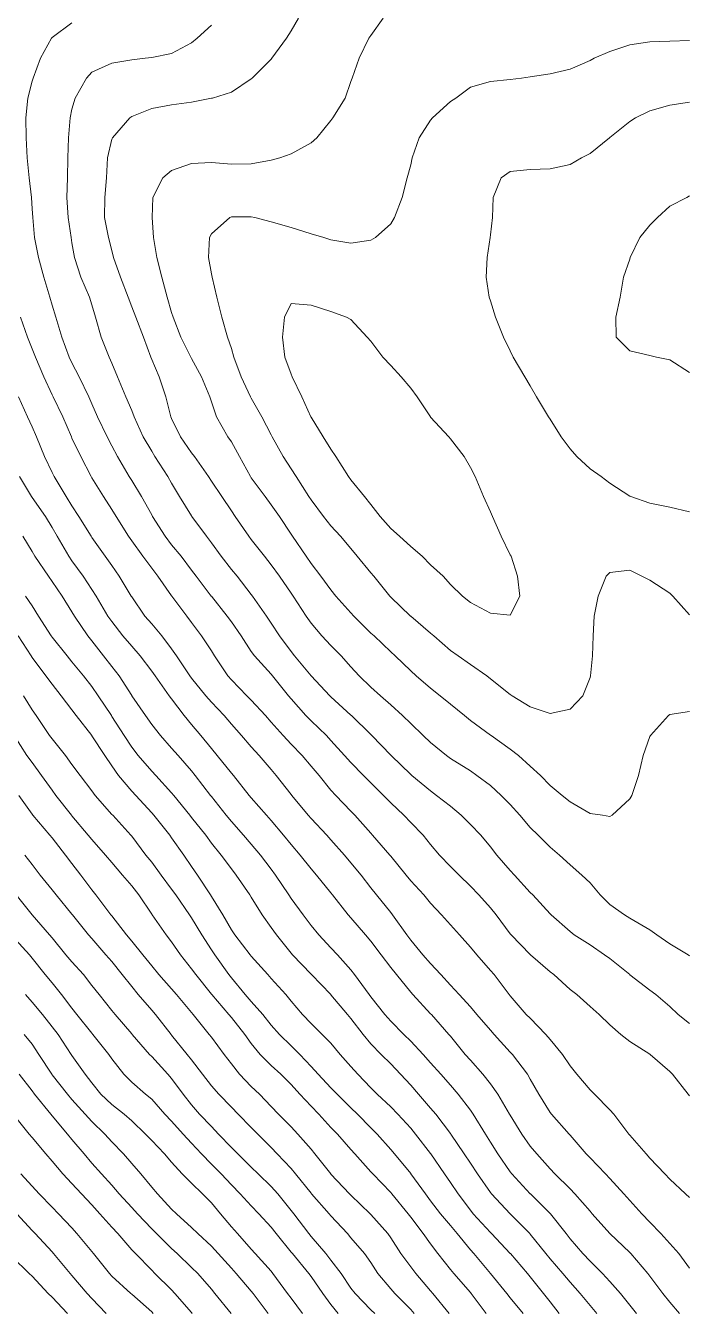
# Model space of a CAD drawing. Header units: centimetres. Extents: x 0 to 642158, y -847 to 649707.
# Drawn here: x 617100.59 to 617117.24, y 620602.75 to 620635.06 of the extents above; entities that cross this region are included whole.
import ezdxf

# ---------------------------------------------------------------- set-up
doc = ezdxf.new("R2010")
doc.units = ezdxf.units.CM
doc.header["$MEASUREMENT"] = 0
doc.layers.add('WAL_topographie 0.5', color=253, linetype='Continuous', lineweight=20)

msp = doc.modelspace()

# ---------------------------------------------------------------- linework, layer by layer
at = {"layer": 'WAL_topographie 0.5'}
for points in [[(617117.25, 620611.726), (617117.21, 620611.75), (617116.75, 620612.027), (617116.43, 620612.25), (617116.25, 620612.378), (617115.75, 620612.664), (617115.616, 620612.75), (617115.25, 620613.008), (617115.007, 620613.25), (617114.75, 620613.551), (617114.546, 620613.75), (617114.25, 620614.01), (617113.983, 620614.25), (617113.75, 620614.451), (617113.449, 620614.75), (617113.25, 620614.946), (617112.987, 620615.25), (617112.75, 620615.521), (617112.521, 620615.75), (617112.25, 620615.994), (617111.913, 620616.25), (617111.75, 620616.362), (617111.25, 620616.677), (617111.15, 620616.75), (617110.75, 620617.073), (617110.559, 620617.25), (617110.25, 620617.551), (617110.048, 620617.75), (617109.75, 620618.024), (617109.492, 620618.25), (617109.25, 620618.466), (617108.954, 620618.75), (617108.75, 620618.975), (617108.503, 620619.25), (617108.25, 620619.509), (617108.024, 620619.75), (617107.75, 620620.072), (617107.629, 620620.25), (617107.299, 620620.75), (617107.25, 620620.821), (617106.956, 620621.25), (617106.75, 620621.536), (617106.578, 620621.75), (617106.25, 620622.17), (617106.186, 620622.25), (617105.845, 620622.75), (617105.75, 620622.889), (617105.508, 620623.25), (617105.25, 620623.632), (617105.172, 620623.75), (617104.822, 620624.25), (617104.75, 620624.344), (617104.471, 620624.75), (617104.25, 620625.209), (617104.232, 620625.25), (617104.107, 620625.75), (617103.934, 620626.25), (617103.75, 620626.69), (617103.726, 620626.75), (617103.543, 620627.25), (617103.353, 620627.75), (617103.25, 620628.011), (617103.157, 620628.25), (617102.97, 620628.75), (617102.796, 620629.25), (617102.75, 620629.42), (617102.668, 620629.75), (617102.57, 620630.25), (617102.573, 620630.75), (617102.62, 620631.25), (617102.645, 620631.75), (617102.75, 620632.214), (617102.764, 620632.25), (617103.2, 620632.75), (617103.25, 620632.787), (617103.75, 620632.983), (617104.25, 620633.076), (617104.75, 620633.143), (617105.25, 620633.243), (617105.276, 620633.25), (617105.75, 620633.396), (617106.25, 620633.728), (617106.272, 620633.75), (617106.75, 620634.228), (617106.768, 620634.25), (617107.136, 620634.75), (617107.25, 620634.937), (617107.432, 620635.25)], [(617117.25, 620617.858), (617116.75, 620617.777), (617116.719, 620617.75), (617116.265, 620617.25), (617116.25, 620617.224), (617116.08, 620616.75), (617115.967, 620616.25), (617115.797, 620615.75), (617115.75, 620615.662), (617115.303, 620615.25), (617115.25, 620615.221), (617115.063, 620615.25), (617114.75, 620615.291), (617114.25, 620615.586), (617114.053, 620615.75), (617113.75, 620615.999), (617113.51, 620616.25), (617113.25, 620616.485), (617112.956, 620616.75), (617112.75, 620616.909), (617112.271, 620617.25), (617112.25, 620617.264), (617111.75, 620617.632), (617111.598, 620617.75), (617111.25, 620618.034), (617110.99, 620618.25), (617110.75, 620618.438), (617110.386, 620618.75), (617110.25, 620618.874), (617109.862, 620619.25), (617109.75, 620619.353), (617109.33, 620619.75), (617109.25, 620619.822), (617108.822, 620620.25), (617108.75, 620620.331), (617108.373, 620620.75), (617108.25, 620620.903), (617107.993, 620621.25), (617107.75, 620621.571), (617107.629, 620621.75), (617107.284, 620622.25), (617107.25, 620622.302), (617106.954, 620622.75), (617106.75, 620623.042), (617106.595, 620623.25), (617106.25, 620623.714), (617106.226, 620623.75), (617105.957, 620624.25), (617105.75, 620624.619), (617105.66, 620624.75), (617105.38, 620625.25), (617105.25, 620625.629), (617105.212, 620625.75), (617105.003, 620626.25), (617104.75, 620626.714), (617104.731, 620626.75), (617104.48, 620627.25), (617104.288, 620627.75), (617104.25, 620627.871), (617104.138, 620628.25), (617104.005, 620628.75), (617103.879, 620629.25), (617103.796, 620629.75), (617103.763, 620630.25), (617103.779, 620630.75), (617104.03, 620631.25), (617104.25, 620631.432), (617104.75, 620631.604), (617105.25, 620631.632), (617105.75, 620631.592), (617106.25, 620631.594), (617106.75, 620631.692), (617106.963, 620631.75), (617107.25, 620631.848), (617107.75, 620632.124), (617107.893, 620632.25), (617108.25, 620632.683), (617108.298, 620632.75), (617108.602, 620633.25), (617108.75, 620633.664), (617108.781, 620633.75), (617108.954, 620634.25), (617109.198, 620634.75), (617109.25, 620634.82), (617109.56, 620635.25)], [(617117.25, 620608.206), (617117.212, 620608.25), (617116.824, 620608.75), (617116.75, 620608.823), (617116.259, 620609.25), (617116.25, 620609.256), (617115.75, 620609.573), (617115.526, 620609.75), (617115.25, 620609.991), (617114.976, 620610.25), (617114.75, 620610.454), (617114.419, 620610.75), (617114.25, 620610.879), (617113.84, 620611.25), (617113.75, 620611.319), (617113.258, 620611.75), (617113.25, 620611.757), (617112.769, 620612.25), (617112.75, 620612.274), (617112.391, 620612.75), (617112.25, 620612.923), (617111.961, 620613.25), (617111.75, 620613.471), (617111.466, 620613.75), (617111.25, 620613.967), (617110.972, 620614.25), (617110.75, 620614.518), (617110.566, 620614.75), (617110.25, 620615.067), (617110.075, 620615.25), (617109.75, 620615.564), (617109.568, 620615.75), (617109.25, 620616.066), (617109.064, 620616.25), (617108.75, 620616.572), (617108.592, 620616.75), (617108.25, 620617.128), (617108.134, 620617.25), (617107.75, 620617.616), (617107.619, 620617.75), (617107.25, 620618.169), (617107.186, 620618.25), (617106.786, 620618.75), (617106.75, 620618.793), (617106.331, 620619.25), (617106.25, 620619.362), (617105.999, 620619.75), (617105.75, 620620.104), (617105.642, 620620.25), (617105.25, 620620.745), (617105.246, 620620.75), (617104.863, 620621.25), (617104.75, 620621.404), (617104.49, 620621.75), (617104.25, 620622.04), (617104.087, 620622.25), (617103.771, 620622.75), (617103.75, 620622.788), (617103.498, 620623.25), (617103.25, 620623.649), (617103.186, 620623.75), (617102.892, 620624.25), (617102.75, 620624.52), (617102.63, 620624.75), (617102.39, 620625.25), (617102.25, 620625.576), (617102.176, 620625.75), (617101.932, 620626.25), (617101.75, 620626.603), (617101.68, 620626.75), (617101.496, 620627.25), (617101.343, 620627.75), (617101.25, 620628.053), (617101.194, 620628.25), (617101.047, 620628.75), (617100.91, 620629.25), (617100.813, 620629.75), (617100.764, 620630.25), (617100.75, 620630.467), (617100.731, 620630.75), (617100.675, 620631.25), (617100.622, 620631.75), (617100.6, 620632.25), (617100.594, 620632.75), (617100.644, 620633.25), (617100.75, 620633.674), (617100.772, 620633.75), (617100.964, 620634.25), (617101.234, 620634.75), (617101.25, 620634.77), (617101.75, 620635.137)], [(617117.25, 620610.023), (617116.963, 620610.25), (617116.75, 620610.45), (617116.4, 620610.75), (617116.25, 620610.864), (617115.75, 620611.246), (617115.746, 620611.25), (617115.25, 620611.657), (617115.116, 620611.75), (617114.75, 620611.995), (617114.351, 620612.25), (617114.25, 620612.329), (617113.776, 620612.75), (617113.75, 620612.775), (617113.311, 620613.25), (617113.25, 620613.312), (617112.854, 620613.75), (617112.75, 620613.864), (617112.415, 620614.25), (617112.25, 620614.461), (617112.013, 620614.75), (617111.75, 620615.019), (617111.519, 620615.25), (617111.25, 620615.475), (617110.901, 620615.75), (617110.75, 620615.859), (617110.279, 620616.25), (617110.25, 620616.275), (617109.758, 620616.75), (617109.75, 620616.758), (617109.273, 620617.25), (617109.25, 620617.273), (617108.768, 620617.75), (617108.75, 620617.766), (617108.25, 620618.219), (617108.218, 620618.25), (617107.751, 620618.75), (617107.75, 620618.752), (617107.337, 620619.25), (617107.25, 620619.361), (617106.954, 620619.75), (617106.75, 620620.067), (617106.629, 620620.25), (617106.283, 620620.75), (617106.25, 620620.794), (617105.894, 620621.25), (617105.75, 620621.419), (617105.492, 620621.75), (617105.25, 620622.083), (617105.125, 620622.25), (617104.758, 620622.75), (617104.75, 620622.762), (617104.452, 620623.25), (617104.25, 620623.585), (617104.152, 620623.75), (617103.833, 620624.25), (617103.75, 620624.385), (617103.538, 620624.75), (617103.312, 620625.25), (617103.25, 620625.407), (617103.104, 620625.75), (617102.893, 620626.25), (617102.75, 620626.598), (617102.685, 620626.75), (617102.485, 620627.25), (617102.344, 620627.75), (617102.25, 620628.062), (617102.193, 620628.25), (617101.974, 620628.75), (617101.812, 620629.25), (617101.75, 620629.618), (617101.729, 620629.75), (617101.655, 620630.25), (617101.625, 620630.75), (617101.637, 620631.25), (617101.646, 620631.75), (617101.659, 620632.25), (617101.701, 620632.75), (617101.75, 620632.969), (617101.832, 620633.25), (617102.111, 620633.75), (617102.25, 620633.895), (617102.75, 620634.125), (617103.25, 620634.209), (617103.583, 620634.25), (617103.75, 620634.27), (617104.25, 620634.371), (617104.75, 620634.636), (617104.89, 620634.75), (617105.25, 620635.082)], [(617117.25, 620620.283), (617116.828, 620620.75), (617116.75, 620620.821), (617116.25, 620621.153), (617116.047, 620621.25), (617115.75, 620621.397), (617115.25, 620621.34), (617115.157, 620621.25), (617114.957, 620620.75), (617114.856, 620620.25), (617114.825, 620619.75), (617114.813, 620619.25), (617114.763, 620618.75), (617114.75, 620618.706), (617114.571, 620618.25), (617114.25, 620617.912), (617113.75, 620617.802), (617113.25, 620617.971), (617112.794, 620618.25), (617112.75, 620618.278), (617112.25, 620618.675), (617112.16, 620618.75), (617111.75, 620619.034), (617111.441, 620619.25), (617111.25, 620619.383), (617110.827, 620619.75), (617110.75, 620619.818), (617110.25, 620620.247), (617110.246, 620620.25), (617109.75, 620620.725), (617109.727, 620620.75), (617109.323, 620621.25), (617109.25, 620621.332), (617108.91, 620621.75), (617108.75, 620621.948), (617108.488, 620622.25), (617108.25, 620622.516), (617108.06, 620622.75), (617107.75, 620623.165), (617107.696, 620623.25), (617107.377, 620623.75), (617107.25, 620623.944), (617107.053, 620624.25), (617106.777, 620624.75), (617106.75, 620624.801), (617106.518, 620625.25), (617106.25, 620625.714), (617106.232, 620625.75), (617105.995, 620626.25), (617105.808, 620626.75), (617105.75, 620626.96), (617105.654, 620627.25), (617105.51, 620627.75), (617105.382, 620628.25), (617105.268, 620628.75), (617105.25, 620628.838), (617105.173, 620629.25), (617105.198, 620629.75), (617105.25, 620629.843), (617105.708, 620630.25), (617105.75, 620630.267), (617106.25, 620630.27), (617106.338, 620630.25), (617106.75, 620630.143), (617107.25, 620630.002), (617107.75, 620629.843), (617108.071, 620629.75), (617108.25, 620629.694), (617108.75, 620629.61), (617109.25, 620629.68), (617109.369, 620629.75), (617109.75, 620630.095), (617109.846, 620630.25), (617110.034, 620630.75), (617110.164, 620631.25), (617110.25, 620631.576), (617110.289, 620631.75), (617110.466, 620632.25), (617110.75, 620632.69), (617110.801, 620632.75), (617111.25, 620633.165), (617111.384, 620633.25), (617111.75, 620633.518), (617112.25, 620633.665), (617112.75, 620633.712), (617113.032, 620633.75), (617113.25, 620633.784), (617113.75, 620633.857), (617114.25, 620633.976), (617114.75, 620634.194), (617114.857, 620634.25), (617115.25, 620634.416), (617115.75, 620634.583), (617116.25, 620634.656), (617116.75, 620634.676), (617117.25, 620634.697)], [(617117.25, 620622.864), (617116.75, 620622.981), (617116.25, 620623.086), (617115.777, 620623.25), (617115.75, 620623.261), (617115.25, 620623.587), (617115.032, 620623.75), (617114.75, 620623.945), (617114.416, 620624.25), (617114.25, 620624.445), (617114.028, 620624.75), (617113.75, 620625.189), (617113.708, 620625.25), (617113.411, 620625.75), (617113.25, 620626.028), (617113.114, 620626.25), (617112.821, 620626.75), (617112.75, 620626.903), (617112.582, 620627.25), (617112.38, 620627.75), (617112.25, 620628.159), (617112.221, 620628.25), (617112.148, 620628.75), (617112.166, 620629.25), (617112.244, 620629.75), (617112.25, 620629.813), (617112.305, 620630.25), (617112.321, 620630.75), (617112.521, 620631.25), (617112.75, 620631.406), (617113.25, 620631.452), (617113.75, 620631.469), (617114.25, 620631.585), (617114.538, 620631.75), (617114.75, 620631.858), (617115.237, 620632.25), (617115.25, 620632.259), (617115.75, 620632.66), (617115.889, 620632.75), (617116.25, 620632.924), (617116.75, 620633.072), (617117.25, 620633.146)], [(617117.25, 620626.365), (617116.75, 620626.676), (617116.417, 620626.75), (617116.25, 620626.785), (617115.75, 620626.906), (617115.406, 620627.25), (617115.394, 620627.75), (617115.503, 620628.25), (617115.593, 620628.75), (617115.75, 620629.206), (617115.759, 620629.25), (617116.003, 620629.75), (617116.25, 620630.062), (617116.441, 620630.25), (617116.75, 620630.534), (617117.179, 620630.75), (617117.25, 620630.793)], [(617112.992, 620620.75), (617112.75, 620620.269), (617112.25, 620620.319), (617111.75, 620620.589), (617111.551, 620620.75), (617111.25, 620621.043), (617111.068, 620621.25), (617110.75, 620621.538), (617110.536, 620621.75), (617110.25, 620621.993), (617109.969, 620622.25), (617109.75, 620622.448), (617109.485, 620622.75), (617109.25, 620623.046), (617109.09, 620623.25), (617108.75, 620623.665), (617108.688, 620623.75), (617108.369, 620624.25), (617108.25, 620624.435), (617108.055, 620624.75), (617107.75, 620625.241), (617107.745, 620625.25), (617107.519, 620625.75), (617107.278, 620626.25), (617107.25, 620626.319), (617107.093, 620626.75), (617107.032, 620627.25), (617107.079, 620627.75), (617107.25, 620628.092), (617107.75, 620628.049), (617108.25, 620627.888), (617108.636, 620627.75), (617108.75, 620627.692), (617109.158, 620627.25), (617109.25, 620627.148), (617109.55, 620626.75), (617109.75, 620626.541), (617110.007, 620626.25), (617110.25, 620625.972), (617110.414, 620625.75), (617110.743, 620625.25), (617110.75, 620625.241), (617111.209, 620624.75), (617111.25, 620624.699), (617111.596, 620624.25), (617111.75, 620623.974), (617111.869, 620623.75), (617112.081, 620623.25), (617112.25, 620622.868), (617112.299, 620622.75), (617112.52, 620622.25), (617112.75, 620621.789), (617112.769, 620621.75), (617112.932, 620621.25), (617112.992, 620620.75)], [(617117.25, 620605.655), (617117.147, 620605.75), (617116.75, 620606.115), (617116.628, 620606.25), (617116.25, 620606.644), (617116.155, 620606.75), (617115.75, 620607.223), (617115.727, 620607.25), (617115.345, 620607.75), (617115.25, 620607.859), (617114.865, 620608.25), (617114.75, 620608.361), (617114.419, 620608.75), (617114.25, 620608.958), (617114.058, 620609.25), (617113.75, 620609.621), (617113.645, 620609.75), (617113.25, 620610.155), (617113.151, 620610.25), (617112.75, 620610.715), (617112.723, 620610.75), (617112.343, 620611.25), (617112.25, 620611.354), (617111.911, 620611.75), (617111.75, 620611.94), (617111.476, 620612.25), (617111.25, 620612.504), (617111.025, 620612.75), (617110.75, 620613.044), (617110.578, 620613.25), (617110.25, 620613.608), (617110.136, 620613.75), (617109.75, 620614.225), (617109.729, 620614.25), (617109.295, 620614.75), (617109.25, 620614.799), (617108.848, 620615.25), (617108.75, 620615.351), (617108.368, 620615.75), (617108.25, 620615.88), (617107.951, 620616.25), (617107.75, 620616.484), (617107.524, 620616.75), (617107.25, 620617.032), (617107.047, 620617.25), (617106.75, 620617.589), (617106.608, 620617.75), (617106.25, 620618.142), (617106.141, 620618.25), (617105.75, 620618.646), (617105.661, 620618.75), (617105.329, 620619.25), (617105.25, 620619.375), (617105.003, 620619.75), (617104.75, 620620.088), (617104.629, 620620.25), (617104.256, 620620.75), (617104.25, 620620.758), (617103.903, 620621.25), (617103.75, 620621.452), (617103.531, 620621.75), (617103.25, 620622.137), (617103.169, 620622.25), (617102.856, 620622.75), (617102.75, 620622.926), (617102.538, 620623.25), (617102.25, 620623.717), (617102.231, 620623.75), (617101.971, 620624.25), (617101.75, 620624.716), (617101.735, 620624.75), (617101.518, 620625.25), (617101.275, 620625.75), (617101.25, 620625.798), (617101.044, 620626.25), (617100.836, 620626.75), (617100.75, 620626.958), (617100.631, 620627.25), (617100.455, 620627.75)], [(617117.25, 620603.887), (617116.978, 620604.25), (617116.75, 620604.503), (617116.527, 620604.75), (617116.25, 620605.041), (617116.047, 620605.25), (617115.75, 620605.581), (617115.6, 620605.75), (617115.25, 620606.131), (617115.14, 620606.25), (617114.75, 620606.653), (617114.655, 620606.75), (617114.25, 620607.22), (617114.223, 620607.25), (617113.781, 620607.75), (617113.75, 620607.789), (617113.468, 620608.25), (617113.25, 620608.629), (617113.178, 620608.75), (617112.801, 620609.25), (617112.75, 620609.306), (617112.348, 620609.75), (617112.25, 620609.855), (617111.913, 620610.25), (617111.75, 620610.441), (617111.464, 620610.75), (617111.25, 620610.987), (617111.007, 620611.25), (617110.75, 620611.53), (617110.557, 620611.75), (617110.25, 620612.118), (617110.154, 620612.25), (617109.794, 620612.75), (617109.75, 620612.807), (617109.393, 620613.25), (617109.25, 620613.431), (617109.005, 620613.75), (617108.75, 620614.057), (617108.585, 620614.25), (617108.25, 620614.63), (617108.144, 620614.75), (617107.75, 620615.167), (617107.677, 620615.25), (617107.268, 620615.75), (617107.25, 620615.774), (617106.876, 620616.25), (617106.75, 620616.399), (617106.448, 620616.75), (617106.25, 620616.967), (617106.005, 620617.25), (617105.75, 620617.538), (617105.571, 620617.75), (617105.25, 620618.087), (617105.107, 620618.25), (617104.75, 620618.69), (617104.705, 620618.75), (617104.37, 620619.25), (617104.25, 620619.423), (617104.001, 620619.75), (617103.75, 620620.051), (617103.578, 620620.25), (617103.25, 620620.728), (617103.236, 620620.75), (617102.936, 620621.25), (617102.75, 620621.514), (617102.582, 620621.75), (617102.25, 620622.222), (617102.232, 620622.25), (617101.923, 620622.75), (617101.75, 620623.019), (617101.605, 620623.25), (617101.3, 620623.75), (617101.25, 620623.855), (617101.063, 620624.25), (617100.863, 620624.75), (617100.75, 620625), (617100.636, 620625.25), (617100.41, 620625.75)], [(617116.994, 620602.75), (617116.75, 620603.033), (617116.577, 620603.25), (617116.25, 620603.685), (617116.199, 620603.75), (617115.774, 620604.25), (617115.75, 620604.274), (617115.25, 620604.75), (617115.25, 620604.75), (617114.803, 620605.25), (617114.75, 620605.312), (617114.373, 620605.75), (617114.25, 620605.874), (617113.87, 620606.25), (617113.75, 620606.375), (617113.412, 620606.75), (617113.25, 620606.947), (617113.037, 620607.25), (617112.75, 620607.72), (617112.732, 620607.75), (617112.438, 620608.25), (617112.25, 620608.507), (617112.061, 620608.75), (617111.75, 620609.103), (617111.62, 620609.25), (617111.25, 620609.702), (617111.209, 620609.75), (617110.769, 620610.25), (617110.75, 620610.27), (617110.302, 620610.75), (617110.25, 620610.81), (617109.891, 620611.25), (617109.75, 620611.429), (617109.508, 620611.75), (617109.25, 620612.091), (617109.118, 620612.25), (617108.75, 620612.673), (617108.682, 620612.75), (617108.29, 620613.25), (617108.25, 620613.302), (617107.888, 620613.75), (617107.75, 620613.907), (617107.473, 620614.25), (617107.25, 620614.515), (617107.061, 620614.75), (617106.75, 620615.117), (617106.633, 620615.25), (617106.25, 620615.685), (617106.196, 620615.75), (617105.8, 620616.25), (617105.75, 620616.309), (617105.39, 620616.75), (617105.25, 620616.925), (617104.985, 620617.25), (617104.75, 620617.528), (617104.567, 620617.75), (617104.25, 620618.171), (617104.193, 620618.25), (617103.834, 620618.75), (617103.75, 620618.87), (617103.463, 620619.25), (617103.25, 620619.493), (617103.03, 620619.75), (617102.75, 620620.109), (617102.651, 620620.25), (617102.356, 620620.75), (617102.25, 620620.915), (617102.031, 620621.25), (617101.75, 620621.637), (617101.67, 620621.75), (617101.377, 620622.25), (617101.25, 620622.475), (617101.083, 620622.75), (617100.75, 620623.221), (617100.731, 620623.25), (617100.435, 620623.75)], [(617115.914, 620602.75), (617115.75, 620602.957), (617115.511, 620603.25), (617115.25, 620603.548), (617115.064, 620603.75), (617114.75, 620604.062), (617114.57, 620604.25), (617114.25, 620604.616), (617114.148, 620604.75), (617113.756, 620605.25), (617113.75, 620605.257), (617113.253, 620605.75), (617113.25, 620605.753), (617112.788, 620606.25), (617112.75, 620606.298), (617112.44, 620606.75), (617112.25, 620607.048), (617112.126, 620607.25), (617111.815, 620607.75), (617111.75, 620607.845), (617111.442, 620608.25), (617111.25, 620608.474), (617111.005, 620608.75), (617110.75, 620609.036), (617110.563, 620609.25), (617110.25, 620609.583), (617110.081, 620609.75), (617109.75, 620610.082), (617109.601, 620610.25), (617109.25, 620610.696), (617109.21, 620610.75), (617108.843, 620611.25), (617108.75, 620611.37), (617108.411, 620611.75), (617108.25, 620611.924), (617107.944, 620612.25), (617107.75, 620612.481), (617107.549, 620612.75), (617107.25, 620613.16), (617107.188, 620613.25), (617106.857, 620613.75), (617106.75, 620613.895), (617106.483, 620614.25), (617106.25, 620614.525), (617106.056, 620614.75), (617105.75, 620615.095), (617105.618, 620615.25), (617105.25, 620615.717), (617105.225, 620615.75), (617104.842, 620616.25), (617104.75, 620616.364), (617104.414, 620616.75), (617104.25, 620616.935), (617103.969, 620617.25), (617103.75, 620617.529), (617103.591, 620617.75), (617103.251, 620618.25), (617103.25, 620618.252), (617102.931, 620618.75), (617102.75, 620618.984), (617102.543, 620619.25), (617102.25, 620619.625), (617102.149, 620619.75), (617101.81, 620620.25), (617101.75, 620620.353), (617101.506, 620620.75), (617101.25, 620621.12), (617101.159, 620621.25), (617100.818, 620621.75), (617100.75, 620621.865), (617100.517, 620622.25)], [(617114.92, 620602.75), (617114.75, 620602.946), (617114.499, 620603.25), (617114.25, 620603.53), (617114.066, 620603.75), (617113.75, 620604.117), (617113.643, 620604.25), (617113.25, 620604.741), (617113.242, 620604.75), (617112.75, 620605.246), (617112.746, 620605.25), (617112.276, 620605.75), (617112.25, 620605.784), (617111.926, 620606.25), (617111.75, 620606.515), (617111.592, 620606.75), (617111.26, 620607.25), (617111.25, 620607.264), (617110.878, 620607.75), (617110.75, 620607.898), (617110.443, 620608.25), (617110.25, 620608.474), (617109.992, 620608.75), (617109.75, 620609.009), (617109.509, 620609.25), (617109.25, 620609.513), (617109.054, 620609.75), (617108.75, 620610.148), (617108.664, 620610.25), (617108.25, 620610.742), (617108.243, 620610.75), (617107.763, 620611.25), (617107.75, 620611.263), (617107.285, 620611.75), (617107.25, 620611.792), (617106.882, 620612.25), (617106.75, 620612.434), (617106.524, 620612.75), (617106.25, 620613.191), (617106.214, 620613.25), (617105.87, 620613.75), (617105.75, 620613.904), (617105.495, 620614.25), (617105.25, 620614.553), (617105.105, 620614.75), (617104.75, 620615.195), (617104.707, 620615.25), (617104.304, 620615.75), (617104.25, 620615.816), (617103.852, 620616.25), (617103.75, 620616.357), (617103.412, 620616.75), (617103.25, 620616.962), (617103.063, 620617.25), (617102.75, 620617.732), (617102.738, 620617.75), (617102.411, 620618.25), (617102.25, 620618.478), (617102.04, 620618.75), (617101.75, 620619.103), (617101.626, 620619.25), (617101.25, 620619.716), (617101.226, 620619.75), (617100.914, 620620.25), (617100.75, 620620.503), (617100.587, 620620.75)], [(617113.977, 620602.75), (617113.75, 620603.037), (617113.579, 620603.25), (617113.25, 620603.663), (617113.179, 620603.75), (617112.756, 620604.25), (617112.75, 620604.256), (617112.281, 620604.75), (617112.25, 620604.78), (617111.82, 620605.25), (617111.75, 620605.339), (617111.444, 620605.75), (617111.25, 620606.035), (617111.102, 620606.25), (617110.756, 620606.75), (617110.75, 620606.759), (617110.371, 620607.25), (617110.25, 620607.395), (617109.925, 620607.75), (617109.75, 620607.931), (617109.409, 620608.25), (617109.25, 620608.406), (617108.927, 620608.75), (617108.75, 620608.948), (617108.484, 620609.25), (617108.25, 620609.53), (617108.031, 620609.75), (617107.75, 620610.025), (617107.531, 620610.25), (617107.25, 620610.582), (617107.113, 620610.75), (617106.75, 620611.156), (617106.667, 620611.25), (617106.25, 620611.715), (617106.223, 620611.75), (617105.835, 620612.25), (617105.75, 620612.378), (617105.532, 620612.75), (617105.25, 620613.214), (617105.228, 620613.25), (617104.897, 620613.75), (617104.75, 620613.965), (617104.556, 620614.25), (617104.25, 620614.686), (617104.203, 620614.75), (617103.805, 620615.25), (617103.75, 620615.314), (617103.35, 620615.75), (617103.25, 620615.856), (617102.918, 620616.25), (617102.75, 620616.492), (617102.574, 620616.75), (617102.25, 620617.243), (617102.245, 620617.25), (617101.858, 620617.75), (617101.75, 620617.896), (617101.478, 620618.25), (617101.25, 620618.539), (617101.096, 620618.75), (617100.75, 620619.212), (617100.724, 620619.25), (617100.396, 620619.75)], [(617113.07, 620602.75), (617112.75, 620603.139), (617112.659, 620603.25), (617112.25, 620603.75), (617112.25, 620603.75), (617111.835, 620604.25), (617111.75, 620604.346), (617111.417, 620604.75), (617111.25, 620604.952), (617111.002, 620605.25), (617110.75, 620605.576), (617110.619, 620605.75), (617110.256, 620606.25), (617110.25, 620606.259), (617109.843, 620606.75), (617109.75, 620606.859), (617109.405, 620607.25), (617109.25, 620607.408), (617108.911, 620607.75), (617108.75, 620607.908), (617108.403, 620608.25), (617108.25, 620608.409), (617107.929, 620608.75), (617107.75, 620608.946), (617107.467, 620609.25), (617107.25, 620609.46), (617106.958, 620609.75), (617106.75, 620609.985), (617106.536, 620610.25), (617106.25, 620610.577), (617106.098, 620610.75), (617105.75, 620611.17), (617105.689, 620611.25), (617105.334, 620611.75), (617105.25, 620611.873), (617105.009, 620612.25), (617104.75, 620612.679), (617104.702, 620612.75), (617104.358, 620613.25), (617104.25, 620613.399), (617103.985, 620613.75), (617103.75, 620614.069), (617103.607, 620614.25), (617103.25, 620614.724), (617103.229, 620614.75), (617102.772, 620615.25), (617102.75, 620615.273), (617102.333, 620615.75), (617102.25, 620615.862), (617101.952, 620616.25), (617101.75, 620616.525), (617101.584, 620616.75), (617101.25, 620617.166), (617101.19, 620617.25), (617100.852, 620617.75), (617100.75, 620617.897), (617100.532, 620618.25)], [(617112.147, 620602.75), (617111.77, 620603.25), (617111.75, 620603.275), (617111.334, 620603.75), (617111.25, 620603.85), (617110.933, 620604.25), (617110.75, 620604.492), (617110.563, 620604.75), (617110.25, 620605.167), (617110.188, 620605.25), (617109.777, 620605.75), (617109.75, 620605.783), (617109.3, 620606.25), (617109.25, 620606.305), (617108.851, 620606.75), (617108.75, 620606.863), (617108.41, 620607.25), (617108.25, 620607.417), (617107.946, 620607.75), (617107.75, 620607.95), (617107.471, 620608.25), (617107.25, 620608.495), (617106.989, 620608.75), (617106.75, 620608.973), (617106.475, 620609.25), (617106.25, 620609.524), (617106.089, 620609.75), (617105.75, 620610.173), (617105.684, 620610.25), (617105.258, 620610.75), (617105.25, 620610.761), (617104.856, 620611.25), (617104.75, 620611.399), (617104.474, 620611.75), (617104.25, 620612.075), (617104.114, 620612.25), (617103.76, 620612.75), (617103.75, 620612.765), (617103.427, 620613.25), (617103.25, 620613.475), (617103.019, 620613.75), (617102.75, 620614.065), (617102.594, 620614.25), (617102.25, 620614.64), (617102.16, 620614.75), (617101.75, 620615.234), (617101.737, 620615.25), (617101.343, 620615.75), (617101.25, 620615.877), (617100.989, 620616.25), (617100.75, 620616.575), (617100.62, 620616.75), (617100.302, 620617.25)], [(617111.212, 620602.75), (617110.806, 620603.25), (617110.75, 620603.314), (617110.379, 620603.75), (617110.25, 620603.915), (617110.004, 620604.25), (617109.75, 620604.641), (617109.674, 620604.75), (617109.25, 620605.234), (617109.234, 620605.25), (617108.75, 620605.713), (617108.712, 620605.75), (617108.25, 620606.247), (617108.248, 620606.25), (617107.847, 620606.75), (617107.75, 620606.867), (617107.415, 620607.25), (617107.25, 620607.428), (617106.935, 620607.75), (617106.75, 620607.942), (617106.452, 620608.25), (617106.25, 620608.445), (617105.958, 620608.75), (617105.75, 620609.014), (617105.572, 620609.25), (617105.25, 620609.681), (617105.195, 620609.75), (617104.791, 620610.25), (617104.75, 620610.301), (617104.376, 620610.75), (617104.25, 620610.89), (617103.93, 620611.25), (617103.75, 620611.472), (617103.531, 620611.75), (617103.25, 620612.092), (617103.12, 620612.25), (617102.75, 620612.725), (617102.729, 620612.75), (617102.348, 620613.25), (617102.25, 620613.375), (617101.973, 620613.75), (617101.75, 620614.036), (617101.585, 620614.25), (617101.25, 620614.684), (617101.195, 620614.75), (617100.77, 620615.25), (617100.75, 620615.277), (617100.417, 620615.75)], [(617110.334, 620602.75), (617110.25, 620602.848), (617109.855, 620603.25), (617109.75, 620603.369), (617109.428, 620603.75), (617109.25, 620604.026), (617109.092, 620604.25), (617108.75, 620604.648), (617108.664, 620604.75), (617108.25, 620605.2), (617108.208, 620605.25), (617107.761, 620605.75), (617107.75, 620605.763), (617107.361, 620606.25), (617107.25, 620606.382), (617106.903, 620606.75), (617106.75, 620606.91), (617106.412, 620607.25), (617106.25, 620607.415), (617105.924, 620607.75), (617105.75, 620607.928), (617105.434, 620608.25), (617105.25, 620608.458), (617105.029, 620608.75), (617104.75, 620609.115), (617104.641, 620609.25), (617104.25, 620609.732), (617104.235, 620609.75), (617103.845, 620610.25), (617103.75, 620610.36), (617103.415, 620610.75), (617103.25, 620610.953), (617103.011, 620611.25), (617102.75, 620611.576), (617102.601, 620611.75), (617102.25, 620612.157), (617102.168, 620612.25), (617101.762, 620612.75), (617101.75, 620612.766), (617101.352, 620613.25), (617101.25, 620613.377), (617100.954, 620613.75), (617100.75, 620614.016), (617100.568, 620614.25)], [(617109.346, 620602.75), (617109.25, 620602.839), (617108.853, 620603.25), (617108.75, 620603.386), (617108.504, 620603.75), (617108.25, 620604.082), (617108.117, 620604.25), (617107.75, 620604.678), (617107.69, 620604.75), (617107.314, 620605.25), (617107.25, 620605.334), (617106.919, 620605.75), (617106.75, 620605.936), (617106.422, 620606.25), (617106.25, 620606.419), (617105.913, 620606.75), (617105.75, 620606.913), (617105.431, 620607.25), (617105.25, 620607.438), (617104.954, 620607.75), (617104.75, 620607.985), (617104.544, 620608.25), (617104.25, 620608.647), (617104.155, 620608.75), (617103.75, 620609.194), (617103.697, 620609.25), (617103.264, 620609.75), (617103.25, 620609.767), (617102.831, 620610.25), (617102.75, 620610.348), (617102.432, 620610.75), (617102.25, 620610.977), (617102.035, 620611.25), (617101.75, 620611.568), (617101.596, 620611.75), (617101.25, 620612.173), (617101.187, 620612.25), (617100.754, 620612.75), (617100.75, 620612.754), (617100.353, 620613.25)], [(617108.427, 620602.75), (617108.25, 620602.974), (617108.044, 620603.25), (617107.75, 620603.672), (617107.692, 620603.75), (617107.282, 620604.25), (617107.25, 620604.289), (617106.872, 620604.75), (617106.75, 620604.913), (617106.442, 620605.25), (617106.25, 620605.445), (617105.971, 620605.75), (617105.75, 620605.977), (617105.492, 620606.25), (617105.25, 620606.493), (617105.002, 620606.75), (617104.75, 620607.025), (617104.541, 620607.25), (617104.25, 620607.57), (617104.082, 620607.75), (617103.75, 620608.121), (617103.593, 620608.25), (617103.25, 620608.554), (617103.055, 620608.75), (617102.75, 620609.138), (617102.673, 620609.25), (617102.277, 620609.75), (617102.25, 620609.782), (617101.873, 620610.25), (617101.75, 620610.408), (617101.485, 620610.75), (617101.25, 620611.042), (617101.081, 620611.25), (617100.75, 620611.665), (617100.68, 620611.75), (617100.25, 620612.226)], [(617107.536, 620602.75), (617107.25, 620603.129), (617107.16, 620603.25), (617106.794, 620603.75), (617106.75, 620603.805), (617106.351, 620604.25), (617106.25, 620604.36), (617105.904, 620604.75), (617105.75, 620604.924), (617105.476, 620605.25), (617105.25, 620605.521), (617105.027, 620605.75), (617104.75, 620606.019), (617104.517, 620606.25), (617104.25, 620606.544), (617104.07, 620606.75), (617103.75, 620607.091), (617103.598, 620607.25), (617103.25, 620607.579), (617103.056, 620607.75), (617102.75, 620607.992), (617102.478, 620608.25), (617102.25, 620608.531), (617102.08, 620608.75), (617101.75, 620609.223), (617101.732, 620609.25), (617101.4, 620609.75), (617101.25, 620609.942), (617101.009, 620610.25), (617100.75, 620610.563), (617100.582, 620610.75)], [(617106.675, 620602.75), (617106.293, 620603.25), (617106.25, 620603.303), (617105.872, 620603.75), (617105.75, 620603.887), (617105.421, 620604.25), (617105.25, 620604.439), (617104.909, 620604.75), (617104.75, 620604.908), (617104.373, 620605.25), (617104.25, 620605.367), (617103.895, 620605.75), (617103.75, 620605.919), (617103.479, 620606.25), (617103.25, 620606.512), (617103.039, 620606.75), (617102.75, 620607.056), (617102.574, 620607.25), (617102.25, 620607.567), (617102.085, 620607.75), (617101.75, 620608.119), (617101.637, 620608.25), (617101.25, 620608.738), (617101.241, 620608.75), (617100.922, 620609.25), (617100.75, 620609.503), (617100.546, 620609.75)], [(617105.741, 620602.75), (617105.336, 620603.25), (617105.25, 620603.355), (617104.909, 620603.75), (617104.75, 620603.904), (617104.393, 620604.25), (617104.25, 620604.379), (617103.875, 620604.75), (617103.75, 620604.874), (617103.392, 620605.25), (617103.25, 620605.408), (617102.936, 620605.75), (617102.75, 620605.965), (617102.492, 620606.25), (617102.25, 620606.521), (617102.053, 620606.75), (617101.75, 620607.115), (617101.639, 620607.25), (617101.25, 620607.71), (617101.217, 620607.75), (617100.813, 620608.25), (617100.75, 620608.337), (617100.427, 620608.75)], [(617104.767, 620602.75), (617104.75, 620602.772), (617104.335, 620603.25), (617104.25, 620603.339), (617103.829, 620603.75), (617103.75, 620603.831), (617103.34, 620604.25), (617103.25, 620604.348), (617102.901, 620604.75), (617102.75, 620604.909), (617102.447, 620605.25), (617102.25, 620605.472), (617101.992, 620605.75), (617101.75, 620606.005), (617101.518, 620606.25), (617101.25, 620606.571), (617101.094, 620606.75), (617100.75, 620607.159), (617100.673, 620607.25), (617100.272, 620607.75)], [(617103.788, 620602.75), (617103.75, 620602.787), (617103.25, 620603.231), (617103.229, 620603.25), (617102.75, 620603.686), (617102.692, 620603.75), (617102.292, 620604.25), (617102.25, 620604.299), (617101.873, 620604.75), (617101.75, 620604.893), (617101.413, 620605.25), (617101.25, 620605.412), (617100.926, 620605.75), (617100.75, 620605.944), (617100.468, 620606.25)], [(617102.607, 620602.75), (617102.25, 620603.122), (617102.131, 620603.25), (617101.75, 620603.7), (617101.706, 620603.75), (617101.289, 620604.25), (617101.25, 620604.294), (617100.826, 620604.75), (617100.75, 620604.83), (617100.37, 620605.25)], [(617101.64, 620602.75), (617101.25, 620603.154), (617101.155, 620603.25), (617100.75, 620603.68), (617100.676, 620603.75), (617100.25, 620604.165)]]:
    msp.add_lwpolyline(points, dxfattribs=at)

doc.saveas('drawing.dxf')
